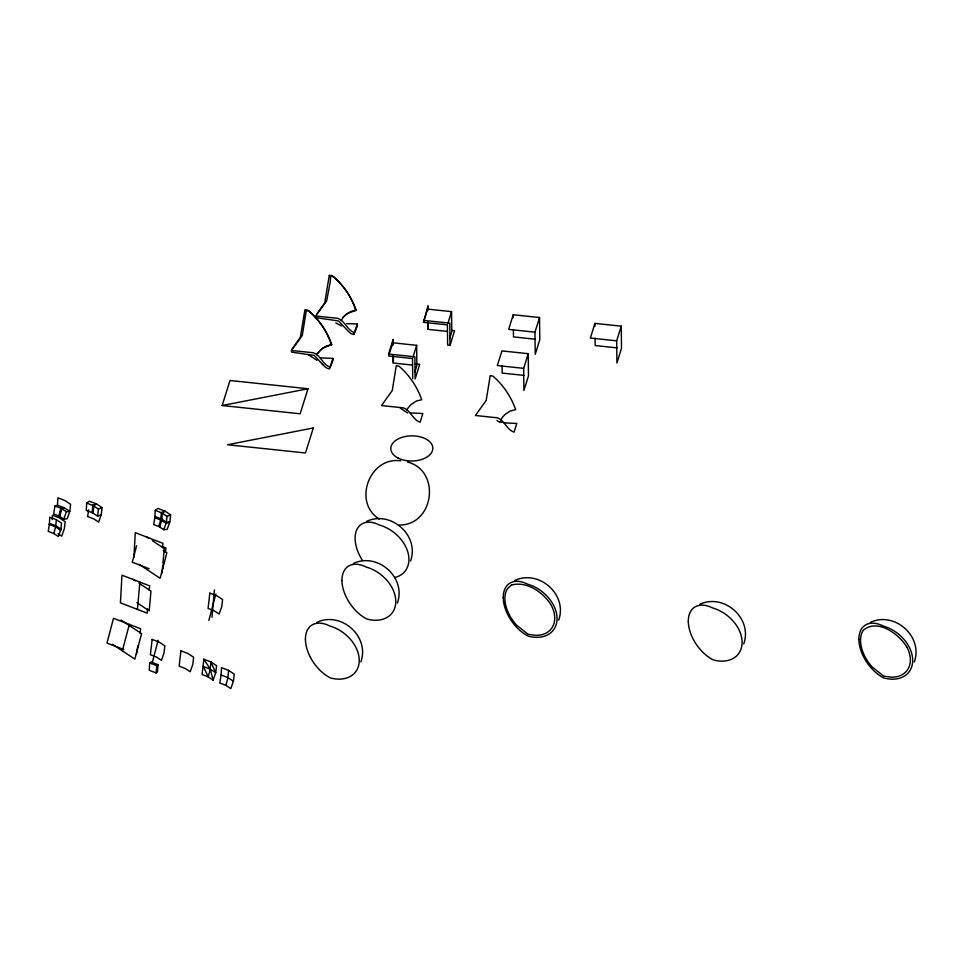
<?xml version="1.0" encoding="UTF-8"?>
<svg xmlns="http://www.w3.org/2000/svg" width="964" height="964" viewBox="0 0 964 964"><rect width="100%" height="100%" fill="white"/><g stroke="black" fill="none" stroke-linecap="round" stroke-linejoin="round"><path stroke-width="1.45" d="M317.204 313.529L324.687 303.021L329.278 275.403L330.664 276.126L330.194 282.103L326.651 300.961L316.59 314.662L315.951 317.674L338.545 320.964L348.607 331.628L351.221 333.761L353.836 334.46L357.246 323.976L346.57 323.627M52.176 519.62L52.43 515.234L59.515 517.957L65.154 521.693L64.323 528.79L61.708 536.165L58.045 533.731M57.466 505.16L64.311 507.787L61.829 508.582L59.78 516.33L53.647 513.969L54.984 505.955L57.466 505.16L57.864 497.834L64.95 500.557L70.601 504.305L69.757 511.402L67.155 518.777L63.781 519.114L58.888 515.873L60.925 508.124L64.311 507.787L69.757 511.402L66.383 511.739L60.925 508.124M101.22 514.728L97.617 516.186L92.158 512.571L92.809 505.341L96.424 503.895L89.339 501.172L86.688 503.112L86.278 510.426L93.122 513.053L93.773 505.835L96.424 503.895L102.064 507.63L101.22 514.728L98.617 522.102L93.725 518.861L87.591 516.499L88.7 509.823M133.912 557.409L135.285 532.67L162.928 543.298L162.542 547.612M155.252 510.366L154.855 517.68L161.699 520.319L162.338 513.089L164.989 511.149L170.64 514.884L169.797 521.982L167.194 529.357L163.82 529.706L158.927 526.465L160.964 518.716L166.423 522.331L169.797 521.982L166.194 523.44L160.735 519.825L161.386 512.607L164.989 511.149L157.903 508.426L155.252 510.366L162.338 513.089M149.673 662.991L149.263 670.305L156.108 672.932L157.433 671.968L158.084 664.738L150.999 662.015L149.673 662.991L156.758 665.714L158.084 664.738M203.826 659.207L202.091 674.547L208.224 676.909L213.116 680.138L215.719 672.764L216.563 665.666L210.911 661.931L203.826 659.207L210.26 669.161L213.116 680.138M221.105 674.981L221.515 667.666L228.601 670.39L234.24 674.125L233.396 681.223L230.794 688.597L225.901 685.368L219.768 683.006L221.105 674.981L227.95 677.62L233.396 681.223M55.683 526.91L56.334 519.692L49.779 517.174L49.369 524.488L55.683 526.91L60.708 530.248L61.551 523.151L56.334 519.692M92.58 512.848L93.231 505.63M137.43 609.405L139.888 582.099M147.552 608.826L147.167 613.14L120.428 602.862L121.97 575.207L149.613 585.835L149.227 590.149M162.506 568.29L162.759 565.47M163.012 562.651L164.278 548.576L152.288 540.635M156.108 672.932L156.758 665.714M211.972 617.285L214.418 589.98M228.601 670.39L227.95 677.62L225.901 685.368M97.617 516.186L98.461 509.088L102.064 507.63M166.194 523.44L167.037 516.343L170.64 514.884M360.873 661.906C370.007 636.348 341.015 610.935 316.891 622.322M397.397 603.018C406.531 577.46 377.539 552.047 353.427 563.446M410.556 560.964C419.702 535.406 390.709 509.992 366.585 521.391M558.686 620.093C567.82 594.535 538.828 569.122 514.716 580.509M743.738 643.892C752.884 618.334 723.892 592.92 699.768 604.308M914.318 661.943C923.464 636.385 894.459 610.971 870.347 622.358M136.442 654.411L137.864 645.856M139.997 633.035L140.708 628.769L113.499 618.31L106.968 643.084L123.814 649.555M161.735 573.568L163.639 562.169M165.302 552.203L166.013 547.926L161.928 546.359M53.839 533.526L55.888 525.79L49.538 523.344L48.2 531.369L53.839 533.526L58.334 536.502L60.937 529.128L55.888 525.79M59.286 516.138L61.322 508.389M136.623 545.72L132.273 562.241L149.107 568.712M122.344 650.857L129.333 624.383M152.264 662.557L158.144 640.277M208.863 620.442L215.852 593.981M222.154 405.531L229.998 380.491L307.986 388.745L300.141 413.785L222.154 405.531L307.986 388.745M320.108 357.825L332.869 358.415L330.158 367.103C322.723 364.79 320.675 355.065 313.24 352.764L291.526 350.462L302.274 335.412L306.299 310.577L308.986 311.095C319.289 319.855 327.338 331.857 331.737 344.63L322.663 348.149L316.686 354.077M414.797 372.14L416.858 365.537L416.653 345.329L392.734 342.786L388.6 355.993L412.52 358.524L412.725 378.744M451.682 330.375L454.61 330.676L450.019 345.329L447.621 345.064L447.417 324.856L423.497 322.325L428.052 305.721L428.1 310.155M423.497 322.325L427.618 309.119L451.55 311.649L451.755 331.869L449.694 338.472M412.929 357.21L416.653 345.329M447.272 331.387L427.835 329.339L428.221 321.976M447.826 323.53L451.55 311.649M513.234 314.746L508.655 329.387L534.972 332.17L539.551 317.53L513.234 314.746L513.27 317.698M523.657 368.344L528.236 353.692L501.919 350.908L497.34 365.549L523.657 368.344L523.886 390.504L528.465 375.864L528.236 353.692M594.945 323.386L590.354 338.039L616.671 340.822L621.262 326.169L594.945 323.386L594.969 326.35M63.781 519.114L66.383 511.739M163.82 529.706L166.423 522.331M353.836 334.46L357.367 325.94L357.246 323.976M342.666 317.493L347.04 313.698L356.102 310.191C351.703 297.418 343.666 285.404 333.351 276.644L330.664 276.126M356.102 310.191L350.703 311.541L346.004 314.626A37.15 22.256 -0.6 0 0 341.22 320.422M331.737 344.63L326.338 345.992L321.627 349.076A37.15 22.256 -0.6 0 0 316.855 354.873M399.385 525.006C433.957 525.368 441.319 470.745 407.639 462.057M400.675 460.816C369.61 456.334 352.414 502.16 379.177 519.078M329.278 275.403L332.098 275.656C342.979 284.5 351.86 297.093 355.728 310.565M423.473 320.373L449.79 323.157L450.019 345.329M535.406 339.232L513.463 336.906L513.39 329.519M617.105 347.871L595.174 345.558L595.089 338.171M415.327 363.886L419.714 364.356L415.123 378.997L414.894 356.825L388.576 354.041L393.155 339.4L393.204 343.835M524.079 375.394L502.148 373.08L502.075 365.681M412.375 365.067L392.938 363.006L392.866 355.788M504.027 422.847L516.788 423.449L514.065 432.125C506.63 429.824 504.594 420.099 497.159 417.786L475.445 415.496L486.193 400.434L490.206 375.611L492.893 376.117C503.208 384.877 511.257 396.891 515.656 409.664L510.245 411.013L505.546 414.098A37.15 22.256 -0.6 0 0 500.774 419.906M410.086 412.905L422.859 413.508L420.135 422.184C412.7 419.882 410.664 410.158 403.229 407.844L381.515 405.555L392.264 390.492L396.276 365.669L398.963 366.175C409.278 374.936 417.316 386.95 421.714 399.723L416.315 401.072L411.616 404.157A37.15 22.256 -0.6 0 0 406.832 409.965M354.523 332.652C347.088 330.339 345.052 320.626 337.617 318.313L315.903 316.011L315.951 317.674M341.702 325.953L335.761 322.904M500.003 421.678L501.979 422.389M316.891 360.283L308.576 354.824M407.712 413.002L400.337 408.182M86.688 503.112L93.773 505.835M54.984 505.955L61.829 508.582M49.429 523.946L55.731 526.368L60.744 529.694M496.918 420.509L499.665 422.22M161.386 512.607L167.037 516.343M146.299 536.671L148.697 538.261M163.229 550.408L166.856 552.806L160.132 578.292L138.961 564.265M92.809 505.341L98.461 509.088M132.984 579.207L135.382 580.798M138.973 583.184L150.962 591.113L149.191 610.827L136.852 602.657M120.994 620.033L141.563 633.649L134.84 659.123L112.414 644.289M331.363 345.016C327.495 331.544 318.602 318.951 307.721 310.107L304.913 309.842L300.322 337.472L292.839 347.98L291.417 350.414L291.586 352.113L314.168 355.415L324.229 366.079L326.856 368.2L329.459 368.899L332.99 360.379L332.869 358.415M321.928 363.657L322.807 364.657M906.69 646.772C898.725 633.89 877.65 618.358 863.503 630.046A29.956 18.256 54.2 0 0 872.167 666.955L883.602 676.077L890.579 677.15A29.956 21.461 39.3 0 0 906.69 646.772M621.262 326.169L621.491 348.341L616.912 362.982L616.671 340.822M539.551 317.53L539.792 339.69L535.201 354.342L534.972 332.17M427.763 322.109L427.835 329.339M393.324 355.656L393.396 361.56M392.734 342.786L392.758 345.678M362.512 560.518A32.414 19.593 54.8 0 1 356.885 529.525A32.414 19.593 54.8 0 1 379.442 525.031A32.414 23.329 38.6 0 1 407.88 552.203A32.414 23.329 38.6 0 1 394.565 577.569M152.131 639.409L150.384 654.737L156.517 657.099L161.41 660.34L164.025 652.965L164.856 645.868L159.217 642.132L152.131 639.409M180.907 650.808L179.171 666.136L185.305 668.498L190.197 671.739L192.8 664.365L193.643 657.267L187.992 653.532L180.907 650.808M209.839 593.113L208.091 608.453L214.237 610.802L219.117 614.044L221.732 606.669L222.576 599.572L216.924 595.836L209.839 593.113M210.911 661.931L210.26 669.161L208.224 676.909L203.416 666.522L210.26 669.161L215.719 672.764L210.911 661.931M155.023 516.535L153.686 524.561L159.819 526.922L161.868 519.174L155.023 516.535M313.324 427.956L305.48 452.984L227.492 444.741L313.324 427.956M511.438 585.088L507.871 588.197A29.956 18.256 54.2 0 0 516.523 625.106L527.971 634.228L534.936 635.3A29.956 21.461 39.3 0 0 551.059 604.922C543.202 592.221 526.669 580.786 511.438 585.088M398.132 458.081A21.015 12.592 -0.6 0 0 432.462 450.622A21.015 12.592 -0.6 0 0 404.844 436.596A21.015 12.592 -0.6 0 0 398.132 458.081M305.431 639.445A32.414 19.593 54.8 0 0 330.303 677.885A32.414 23.329 38.6 0 0 359.247 660.135A32.414 23.329 38.6 0 0 329.748 625.973A32.414 19.593 54.8 0 0 305.431 639.445M858.876 639.481A32.414 19.593 54.8 0 0 883.747 677.921A32.414 23.329 38.6 0 0 912.703 660.171A32.414 23.329 38.6 0 0 883.205 626.01A32.414 19.593 54.8 0 0 858.876 639.481M688.308 621.431A32.414 19.593 54.8 0 0 713.167 659.87A32.414 23.329 38.6 0 0 742.123 642.12A32.414 23.329 38.6 0 0 712.625 607.959A32.414 19.593 54.8 0 0 688.308 621.431M503.244 597.632A32.414 19.593 54.8 0 0 528.115 636.071A32.414 23.329 38.6 0 0 557.059 618.322A32.414 23.329 38.6 0 0 527.573 584.16A32.414 19.593 54.8 0 0 503.244 597.632M341.955 580.557A32.414 19.593 54.8 0 0 366.826 618.996A32.414 23.329 38.6 0 0 395.782 601.247A32.414 23.329 38.6 0 0 366.284 567.085A32.414 19.593 54.8 0 0 341.955 580.557"/></g></svg>
